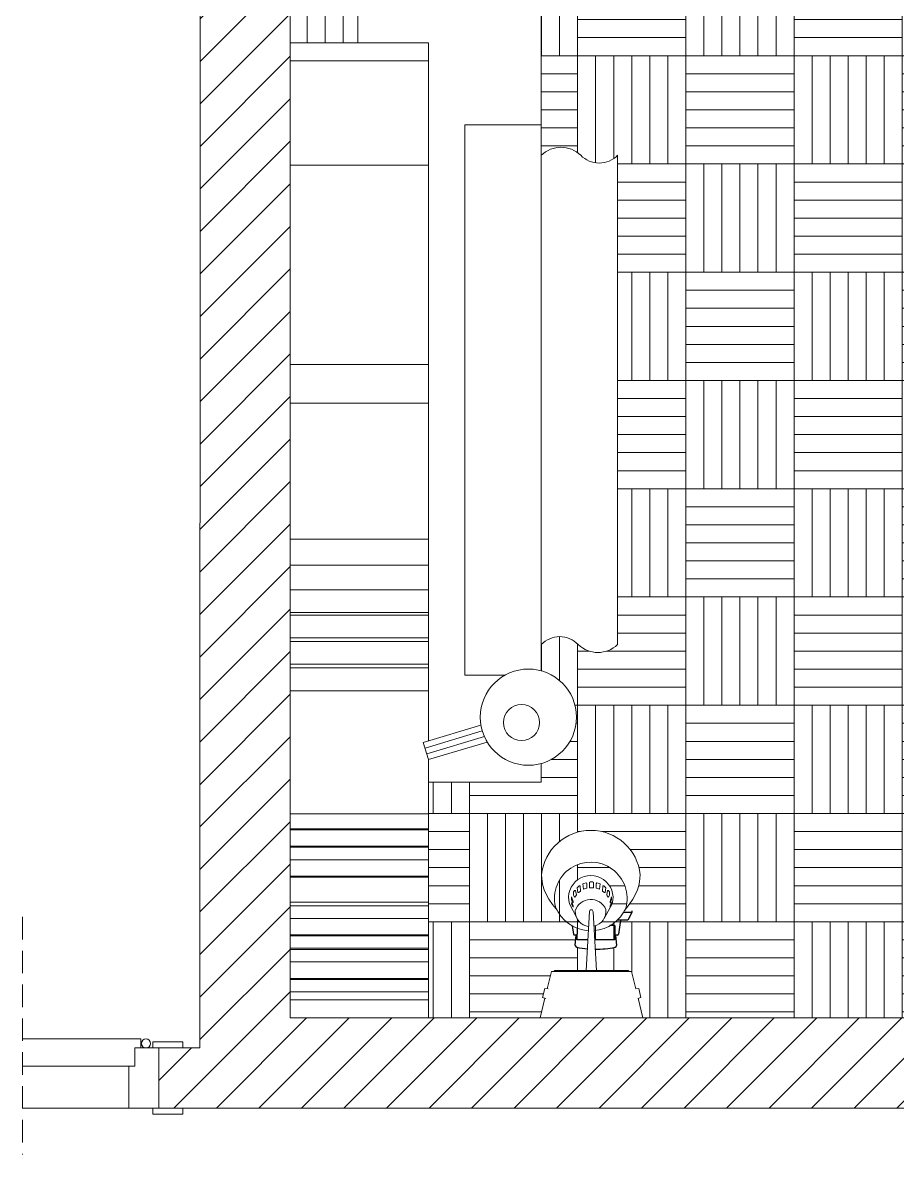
# Model space of a CAD drawing. Header units: millimetres. Extents: x 3592 to 4978, y 1078 to 1921.
# Drawn here: x 4101.7 to 4247.2, y 1149.3 to 1337.5 of the extents above; entities that cross this region are included whole.
import ezdxf

# ---------------------------------------------------------------- set-up
doc = ezdxf.new("R2010")
doc.units = ezdxf.units.MM
doc.header["$MEASUREMENT"] = 0
doc.linetypes.add('HIDDEN', pattern=[0.375, 0.25, -0.125])
doc.layers.get('0').update_dxf_attribs({"plot": 0})
doc.layers.add('A-FURN', color=8, linetype='Continuous', lineweight=18)

msp = doc.modelspace()

# ---------------------------------------------------------------- hatches: boundary and pattern name
at = {"layer": 'A-FURN'}
h = msp.add_hatch(dxfattribs=at)
h.set_pattern_fill('ANSI31', color=4, scale=40)
h.paths.add_polyline_path([(4146.21, 1427.03), (4352.38, 1427.03), (4352.38, 1437.21), (4141.23, 1437.04), (4141.23, 1443.86), (4131.23, 1443.86), (4131.21, 1167.03), (4124.39, 1167.03), (4124.39, 1157.03), (4131.21, 1157.03), (4251.21, 1157.03), (4251.21, 1172.03), (4146.21, 1172.03)])
h = msp.add_hatch(dxfattribs=at)
h.set_pattern_fill('AR-PARQ1', color=252, scale=1.5)
h.paths.add_polyline_path([(4451.21, 1427.21), (4448.38, 1427.21), (4448.38, 1426.21), (4442.94, 1426.21, -0.843039), (4441.49, 1426.46), (4441.38, 1425.71), (4441.38, 1353.2), (4441.88, 1353.2), (4441.88, 1352.32), (4443.38, 1352.32, 0.414214), (4444.38, 1353.32), (4444.38, 1363.32, 0.397346), (4443.44, 1364.32, -1.090691), (4443.5, 1365.32, -0.397346), (4445.38, 1363.32), (4445.38, 1353.32, -0.414214), (4443.38, 1351.32), (4441.88, 1351.32), (4441.88, 1350.45), (4441.38, 1341.71), (4440.06, 1341.71, -0.400304), (4355.38, 1426.03), (4350.38, 1426.03), (4319.48, 1426.18), (4319.48, 1398.39), (4317.48, 1398.39), (4245.48, 1398.79), (4245.48, 1398.39), (4243.48, 1398.39), (4223.48, 1398.79), (4223.48, 1398.39), (4221.48, 1398.39), (4149.48, 1398.79), (4149.48, 1398.39), (4147.48, 1398.39), (4146.21, 1398.39), (4146.21, 1334.16), (4157.47, 1334.16), (4157.47, 1363.75), (4187.97, 1363.75), (4187.97, 1315.46, -0.414214), (4194.65, 1315.35, 0.414214), (4200.68, 1315.46), (4200.68, 1234.12, -0.414214), (4194.01, 1234.23, 0.414214), (4187.97, 1234.12), (4187.97, 1229.75, -0.336732), (4193.83, 1222.04, -0.336732), (4187.97, 1214.33), (4187.97, 1211.25), (4169.21, 1211.25), (4169.21, 1172.03), (4187.78, 1172.03), (4188.59, 1175.31), (4188.17, 1175.45), (4188.55, 1176.92), (4188.97, 1176.86), (4189.71, 1179.92), (4195.43, 1179.92), (4195.63, 1183.52, -0.033417), (4193.61, 1183.85), (4193.79, 1185.8), (4193.34, 1185.8), (4193.14, 1187.33, -0.150667), (4190.56, 1190.03), (4189.48, 1191.35), (4188.57, 1192.97), (4188.16, 1194.31), (4188.01, 1195.74, -0.911026), (4204.44, 1195.74), (4204.29, 1194.31), (4203.88, 1192.97), (4203.22, 1191.79), (4202.6, 1190.89), (4201.98, 1190.14, 1.307693), (4190.34, 1190.51, 0.288339), (4195.8, 1186.54), (4195.84, 1187.25, -0.238426), (4193.93, 1188.54), (4192.65, 1191, -1.392444), (4199.65, 1190.63), (4199.65, 1190.77), (4198.41, 1188.55, -0.213593), (4196.74, 1187.29), (4196.87, 1185.01), (4200.2, 1185.01), (4200.53, 1185.96, 0.414214), (4200.68, 1185.8), (4200.37, 1185.8), (4200.55, 1183.85, -0.059055), (4196.96, 1183.45), (4197.16, 1179.92), (4202.95, 1179.92), (4203.7, 1176.86), (4204.18, 1176.92), (4204.56, 1175.45), (4204.09, 1175.29), (4204.88, 1172.03), (4251.21, 1172.03), (4251.21, 1175.03), (4254.42, 1175.03), (4254.42, 1182.03), (4255.88, 1182.03), (4324.84, 1182.03), (4325.89, 1184.97), (4329.04, 1184.97), (4329.54, 1180), (4329.51, 1180), (4329.51, 1175.03), (4331.21, 1175.03), (4331.21, 1172.03), (4352.88, 1172.03), (4352.88, 1174.48), (4352.88, 1224.48), (4367.38, 1224.48), (4367.38, 1236.51), (4380.38, 1236.51), (4378.85, 1241.08, -0.169067), (4377.93, 1241.64, -0.434976), (4377.02, 1242.13), (4376.1, 1245.61, -0.432), (4376.06, 1246.63, -0.21932), (4380.39, 1247.39, -0.288131), (4380.94, 1246.89), (4381.86, 1243.4, -0.434976), (4381.31, 1242.54, -0.169835), (4380.79, 1241.59), (4382.49, 1236.51), (4411.38, 1236.51), (4411.38, 1230.03), (4412.8, 1231.09, -0.169835), (4412.89, 1232.17, -0.434976), (4412.9, 1233.2), (4415.58, 1235.61, -0.432), (4416.47, 1236.11, -0.21932), (4419.13, 1232.61, -0.288131), (4418.93, 1231.89), (4416.25, 1229.48, -0.434976), (4415.23, 1229.57, -0.168134), (4414.15, 1229.6), (4411.38, 1227.54), (4411.38, 1224.48), (4428.21, 1224.48), (4428.21, 1275.16), (4413.21, 1275.16), (4413.21, 1334.16), (4451.21, 1334.16)])
h.paths.add_polyline_path([(4301.21, 1237.91), (4341.21, 1237.91), (4341.21, 1198.68), (4301.21, 1198.68)], flags=16)

# ---------------------------------------------------------------- linework, layer by layer
at = {"color": 6}
for p, q in [((4203.02, 1189.55), (4201.64, 1189.55)), ((4203.02, 1189.55), (4202.39, 1188.3)), ((4203.02, 1189.86), (4203.02, 1189.55)), ((4200.2, 1187.37), (4199.4, 1187.37)), ((4200.2, 1187.37), (4200.2, 1185.96)), ((4202.39, 1188.3), (4200.64, 1188.3)), ((4201.14, 1188.3), (4200.84, 1185.95)), ((4193.14, 1187.33), (4193.32, 1185.95)), ((4193.8, 1185.8), (4193.47, 1185.8)), ((4193.63, 1184.09), (4193.79, 1185.8)), ((4193.95, 1186.95), (4193.95, 1185.96)), ((4193.95, 1185.01), (4193.95, 1185.96)), ((4200.2, 1185.01), (4200.2, 1185.96)), ((4200.68, 1185.8), (4200.36, 1185.8)), ((4200.52, 1184.09), (4200.37, 1185.8)), ((4195.71, 1185.01), (4193.95, 1185.01)), ((4200.2, 1185.01), (4196.87, 1185.01))]:
    msp.add_line(p, q, dxfattribs=at)
for centre, radius, start, end in [((4193.47, 1185.96), 0.156, 184.0856, 270), ((4193.8, 1185.96), 0.156, 270, 0), ((4200.36, 1185.96), 0.156, 180, 270), ((4200.68, 1185.96), 0.156, 270, 355.9144), ((4193.95, 1184.09), 0.312, 180, 257.9817), ((4197.08, 1198.77), 15.32, 257.9817, 264.5749), ((4197.08, 1198.77), 15.32, 269.562, 282.0183), ((4200.2, 1184.09), 0.312, 282.0183, 0)]:
    msp.add_arc(centre, radius, start, end, dxfattribs=at)
at = {"layer": 'A-FURN', "color": 5}
for p, q in [((4131.21, 1167.03), (4131.23, 1443.86)), ((4124.39, 1157.03), (4124.39, 1167.03)), ((4124.39, 1167.03), (4131.21, 1167.03)), ((4124.39, 1157.03), (4131.21, 1157.03))]:
    msp.add_line(p, q, dxfattribs=at)
at = {"layer": 'A-FURN', "color": 5, "ltscale": 0.2}
for p, q in [((4146.21, 1172.03), (4146.21, 1427.03)), ((4146.21, 1172.03), (4251.21, 1172.03)), ((4251.21, 1157.03), (4131.21, 1157.03))]:
    msp.add_line(p, q, dxfattribs=at)
at = {"layer": 'A-FURN', "color": 3}
for p, q in [((4169.21, 1334.16), (4146.21, 1334.16)), ((4169.21, 1331.16), (4146.21, 1331.16)), ((4175.27, 1320.54), (4175.27, 1229.04)), ((4187.97, 1320.54), (4175.27, 1320.54)), ((4175.27, 1229.04), (4181.96, 1229.04)), ((4177.94, 1220.72), (4168.35, 1217.85)), ((4178.17, 1219.74), (4168.64, 1216.89)), ((4169.21, 1214.97), (4168.35, 1217.85)), ((4178.51, 1218.81), (4168.92, 1215.93)), ((4178.98, 1217.9), (4169.21, 1214.97)), ((4121.38, 1168.53), (4121.38, 1167.03))]:
    msp.add_line(p, q, dxfattribs=at)
at = {"layer": 'A-FURN', "color": 3, "ltscale": 0.2}
for p, q in [((4169.21, 1218.11), (4169.21, 1334.16)), ((4169.21, 1172.03), (4169.21, 1214.97)), ((4146.21, 1175.03), (4169.21, 1175.03))]:
    msp.add_line(p, q, dxfattribs=at)
at = {"layer": 'A-FURN', "color": 6}
for p, q in [((4146.21, 1313.81), (4169.21, 1313.81)), ((4146.21, 1280.65), (4169.21, 1280.65)), ((4146.21, 1274.27), (4169.21, 1274.27)), ((4146.21, 1251.65), (4169.21, 1251.65)), ((4146.21, 1247.31), (4169.21, 1247.31)), ((4146.21, 1243.22), (4169.21, 1243.22)), ((4146.21, 1239.43), (4169.21, 1239.43)), ((4146.21, 1239.02), (4169.21, 1239.02)), ((4146.21, 1235.23), (4169.21, 1235.23)), ((4146.21, 1234.62), (4169.21, 1234.62)), ((4146.21, 1230.83), (4169.21, 1230.83)), ((4146.21, 1230.23), (4169.21, 1230.23)), ((4146.21, 1226.43), (4169.21, 1226.43)), ((4146.21, 1205.98), (4169.21, 1205.98)), ((4146.21, 1203.47), (4169.21, 1203.47)), ((4146.21, 1203.3), (4169.21, 1203.3)), ((4146.21, 1200.57), (4169.21, 1200.57)), ((4146.21, 1200.4), (4169.21, 1200.4)), ((4146.21, 1198.33), (4169.21, 1198.33)), ((4146.21, 1195.6), (4169.21, 1195.6)), ((4146.21, 1195.43), (4169.21, 1195.43)), ((4146.21, 1191.29), (4169.21, 1191.29)), ((4146.21, 1190.64), (4169.21, 1190.64)), ((4193.93, 1188.54), (4192.65, 1191)), ((4198.41, 1188.55), (4199.78, 1191.01)), ((4146.21, 1188.58), (4169.21, 1188.58)), ((4146.21, 1185.85), (4169.21, 1185.85)), ((4146.21, 1185.68), (4169.21, 1185.68)), ((4146.21, 1183.61), (4169.21, 1183.61)), ((4146.21, 1183.4), (4169.21, 1183.4)), ((4146.21, 1181.33), (4169.21, 1181.33)), ((4146.21, 1178.6), (4169.21, 1178.6)), ((4146.21, 1178.43), (4169.21, 1178.43)), ((4146.21, 1176.37), (4169.21, 1176.37))]:
    msp.add_line(p, q, dxfattribs=at)
at = {"layer": 'A-FURN', "color": 5, "linetype": 'HIDDEN', "ltscale": 15}
msp.add_line((4101.71, 1188.82), (4101.71, 1149.34), dxfattribs=at)
at = {"layer": 'A-FURN', "color": 7}
for p, q in [((4121.38, 1168.53), (4101.71, 1168.53)), ((4120.38, 1164.03), (4120.38, 1167.03)), ((4120.38, 1167.03), (4120.38, 1164.03)), ((4120.38, 1167.03), (4121.38, 1167.03)), ((4124.39, 1167.03), (4120.38, 1167.03)), ((4128.38, 1168.03), (4123.38, 1168.03)), ((4123.38, 1168.03), (4123.38, 1167.03)), ((4128.38, 1168.03), (4128.38, 1167.03)), ((4101.71, 1164.03), (4119.38, 1164.03)), ((4120.38, 1164.03), (4119.38, 1164.03)), ((4119.38, 1157.03), (4119.38, 1164.03)), ((4119.38, 1157.03), (4101.71, 1157.03)), ((4124.39, 1157.03), (4119.38, 1157.03)), ((4123.38, 1156.03), (4123.38, 1157.03)), ((4128.38, 1156.03), (4123.38, 1156.03)), ((4128.38, 1156.03), (4128.38, 1157.03))]:
    msp.add_line(p, q, dxfattribs=at)
at = {"layer": 'A-FURN', "color": 3}
for points in [[(4187.97, 1229.75), (4187.97, 1363.75), (4157.47, 1363.75), (4157.47, 1334.16)], [(4169.21, 1211.25), (4187.97, 1211.25), (4187.97, 1214.33)]]:
    msp.add_lwpolyline(points, dxfattribs=at)
msp.add_lwpolyline([(4200.68, 1234.12), (4200.68, 1315.46, -0.424527), (4194.54, 1315.46, 0.404946), (4187.97, 1315.46), (4187.97, 1234.12, -0.424527), (4194.12, 1234.12, 0.404946)], format="xyb", close=True, dxfattribs=at)
at = {"layer": 'A-FURN', "color": 6}
for points in [[(4188.03, 1195.82), (4188.06, 1195.26), (4188.12, 1194.66), (4188.25, 1194.03), (4188.46, 1193.35), (4188.78, 1192.6), (4189.24, 1191.79), (4189.86, 1190.89), (4190.67, 1189.9)], [(4204.42, 1195.82), (4204.39, 1195.26), (4204.33, 1194.66), (4204.21, 1194.03), (4204, 1193.35), (4203.67, 1192.6), (4203.22, 1191.79), (4202.6, 1190.89), (4201.79, 1189.9)], [(4193.65, 1193.2), (4193.5, 1193.2), (4193.38, 1193.03), (4193.34, 1192.97), (4193.34, 1192.42), (4193.43, 1192.24), (4193.58, 1192.1), (4193.73, 1192.34), (4193.81, 1192.49), (4193.66, 1193.2)], [(4194.52, 1193.12), (4194.44, 1193.99), (4194.28, 1193.99), (4193.97, 1193.68), (4194.05, 1192.89), (4194.19, 1192.89), (4194.44, 1193.05), (4194.52, 1193.12)], [(4194.99, 1193.44), (4194.91, 1194.31), (4194.99, 1194.39), (4195.47, 1194.47), (4195.54, 1194.31), (4195.54, 1193.6), (4194.99, 1193.44)], [(4196.65, 1193.68), (4196.02, 1193.68), (4196.02, 1194.54), (4196.17, 1194.63), (4196.49, 1194.63), (4196.65, 1194.54), (4196.65, 1193.68)], [(4197.67, 1193.44), (4197.75, 1194.31), (4197.67, 1194.39), (4197.2, 1194.47), (4197.12, 1194.31), (4197.12, 1193.6), (4197.67, 1193.44)], [(4198.15, 1193.12), (4198.23, 1193.99), (4198.38, 1193.99), (4198.7, 1193.68), (4198.62, 1192.89), (4198.48, 1192.89), (4198.23, 1193.05), (4198.15, 1193.12)], [(4199.01, 1193.2), (4199.17, 1193.2), (4199.29, 1193.03), (4199.33, 1192.97), (4199.33, 1192.42), (4199.23, 1192.24), (4199.09, 1192.1), (4198.93, 1192.34), (4198.86, 1192.49), (4199.01, 1193.2)], [(4193.18, 1191.15), (4193.26, 1191.23), (4193.26, 1191.39), (4193.02, 1192.14), (4193.02, 1191.71), (4193.18, 1191.15)], [(4193.26, 1190.68), (4193.03, 1191.22), (4193.02, 1190.97), (4193.26, 1190.44), (4193.26, 1190.68)], [(4199.49, 1191.15), (4199.41, 1191.23), (4199.41, 1191.39), (4199.65, 1192.14), (4199.65, 1191.71), (4199.49, 1191.15)], [(4199.41, 1190.68), (4199.64, 1191.22), (4199.65, 1190.97), (4199.41, 1190.44), (4199.41, 1190.68)], [(4197.16, 1179.92), (4196.61, 1189.66), (4196.45, 1190.02), (4196.12, 1189.99), (4195.98, 1189.7), (4195.43, 1179.92)], [(4202.6, 1179.76), (4202.44, 1179.92), (4190.23, 1179.92), (4190.07, 1179.76)], [(4203.7, 1176.86), (4202.99, 1179.76), (4189.68, 1179.76), (4188.97, 1176.86)], [(4188.71, 1175.27), (4188.17, 1175.45), (4188.55, 1176.92), (4189.1, 1176.84)], [(4204.02, 1175.27), (4204.56, 1175.45), (4204.18, 1176.92), (4203.62, 1176.84)], [(4188.59, 1175.31), (4187.78, 1172.03), (4204.88, 1172.03)], [(4204.88, 1172.03), (4204.09, 1175.29)]]:
    msp.add_lwpolyline(points, dxfattribs=at)
at = {"layer": 'A-FURN', "color": 3}
for centre, radius in [((4185.83, 1222.04), 8), ((4184.69, 1221.13), 3), ((4122.24, 1167.78), 0.75)]:
    msp.add_circle(centre, radius, dxfattribs=at)
at = {"layer": 'A-FURN', "color": 6}
for centre, radius, start, end in [((4196.23, 1194.97), 8.25, 5.9269, 174.0731), ((4196.21, 1191.91), 6.03, 344.251, 193.3674), ((4196.21, 1192), 3.7, 344.5695, 195.527), ((4196.21, 1189.02), 2.72, 22.9689, 162.5306), ((4196.23, 1192.86), 6.34, 201.7356, 266.0729), ((4196.17, 1189.78), 2.56, 178.716, 262.5778), ((4196.17, 1189.78), 2.56, 282.9381, 6.7835), ((4196.23, 1192.86), 6.34, 274.9834, 335.8829)]:
    msp.add_arc(centre, radius, start, end, dxfattribs=at)

doc.saveas('drawing.dxf')
